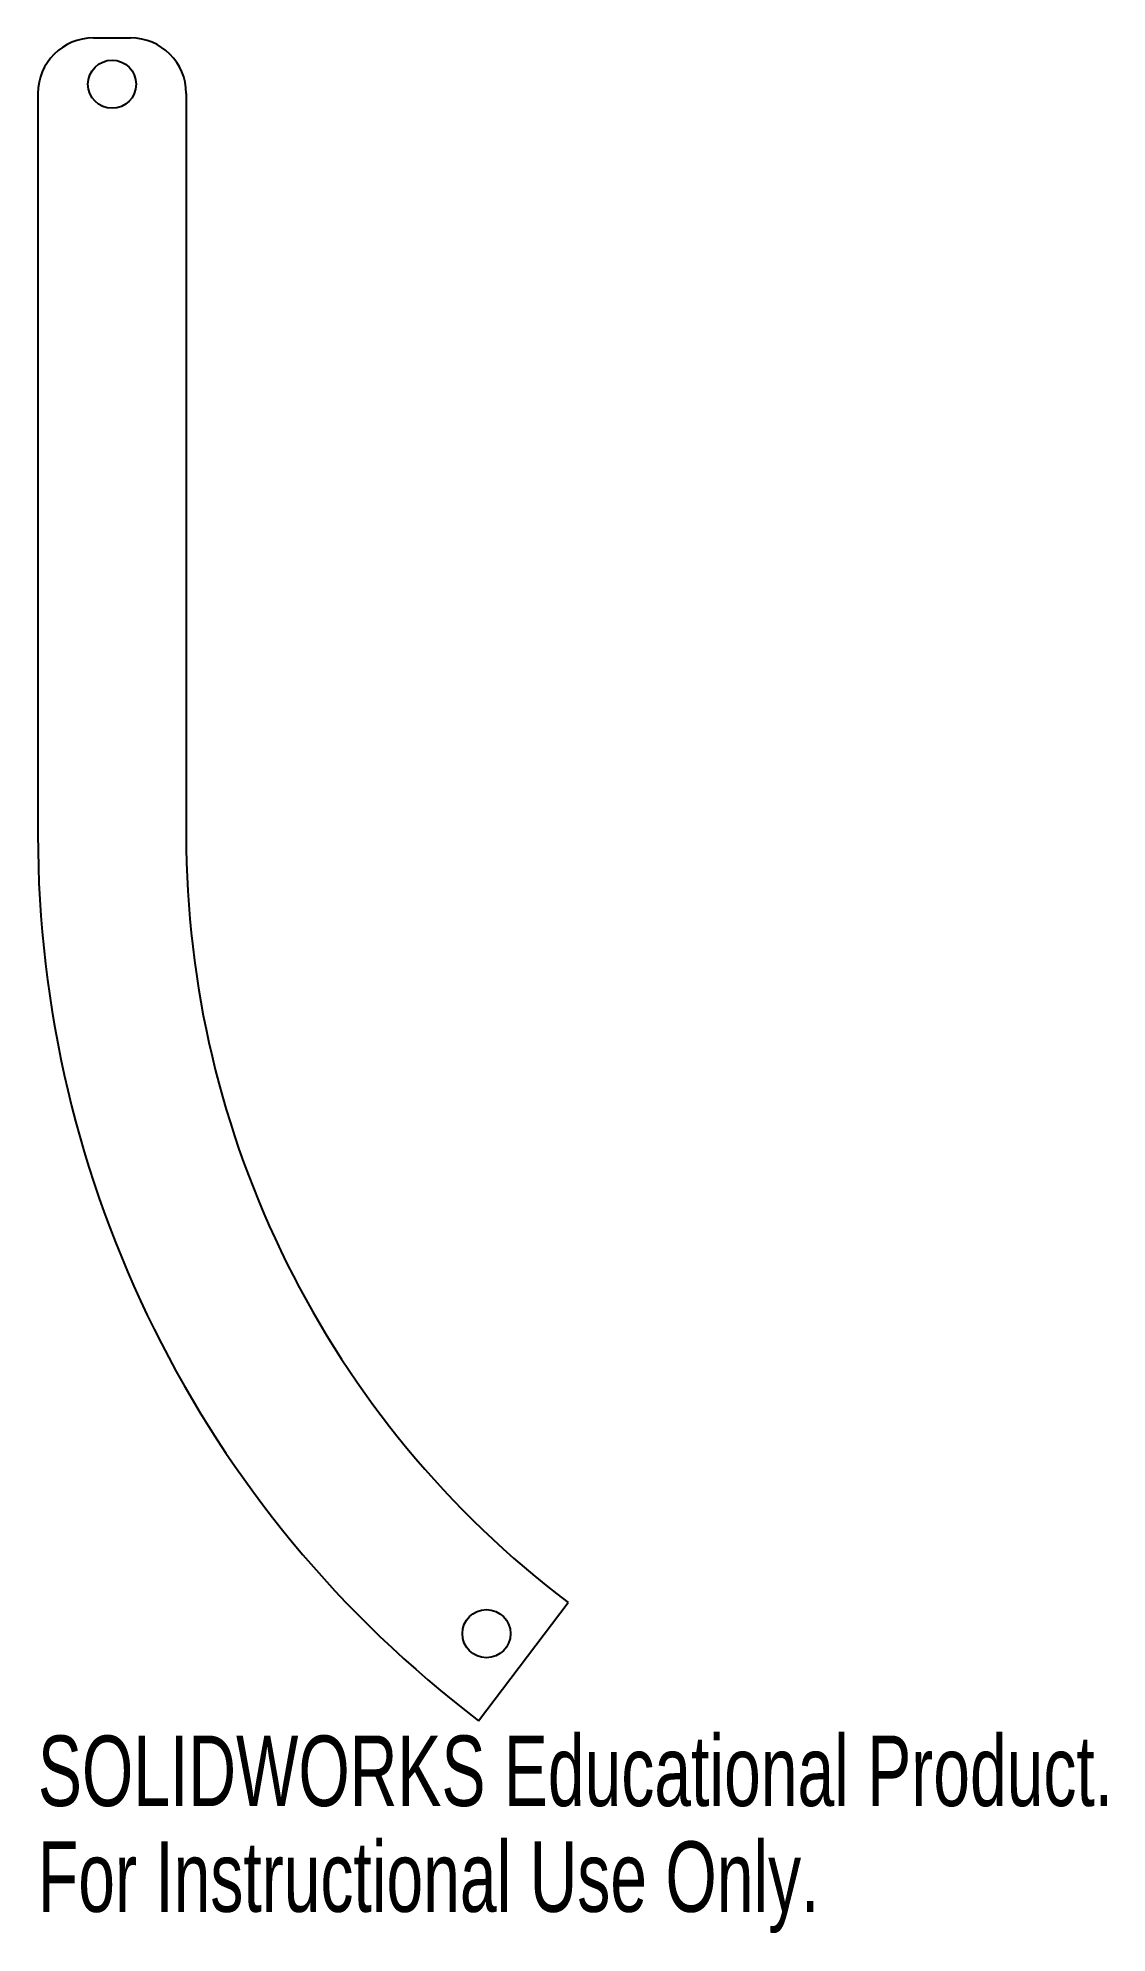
# Model space of a CAD drawing. Header units: inches. Extents: x -3 to -0.12, y -2.96 to 2.15.
import ezdxf

# ---------------------------------------------------------------- set-up
doc = ezdxf.new("R2010")
doc.units = ezdxf.units.IN
doc.header["$MEASUREMENT"] = 0
doc.styles.add('SLDTEXTSTYLE0', font='TXT', dxfattribs={"width": 0.7})

msp = doc.modelspace()

# ---------------------------------------------------------------- linework, layer by layer
at = {"color": 7, "linetype": 'Continuous', "lineweight": 25}
for p, q in [((-2.85, 2.15), (-2.75, 2.15)), ((-3, 2), (-3, 0)), ((-2.6, 2), (-2.6, 0)), ((-1.811, -2.3917), (-1.5696, -2.0728))]:
    msp.add_line(p, q, dxfattribs=at)
for centre in [(-2.8, 2.025), (-1.7899, -2.1568)]:
    msp.add_circle(centre, 0.065, dxfattribs=at)
for centre, radius, start, end in [((-2.85, 2), 0.15, 90, 180), ((-2.75, 2), 0.15, 0, 90), ((0, 0), 3, 180, 232.8664), ((0, 0), 2.6, 180, 232.8664)]:
    msp.add_arc(centre, radius, start, end, dxfattribs=at)

# ---------------------------------------------------------------- texts
at = {"color": 7, "linetype": 'Continuous', "char_height": 0.1903, "attachment_point": 1, "style": 'SLDTEXTSTYLE0'}
for s, insert in [('SOLIDWORKS Educational Product.', (-3, -2.4318)), ('For Instructional Use Only.', (-3, -2.7173))]:
    msp.add_mtext(s, dxfattribs=dict(at, insert=insert))

doc.saveas('drawing.dxf')
